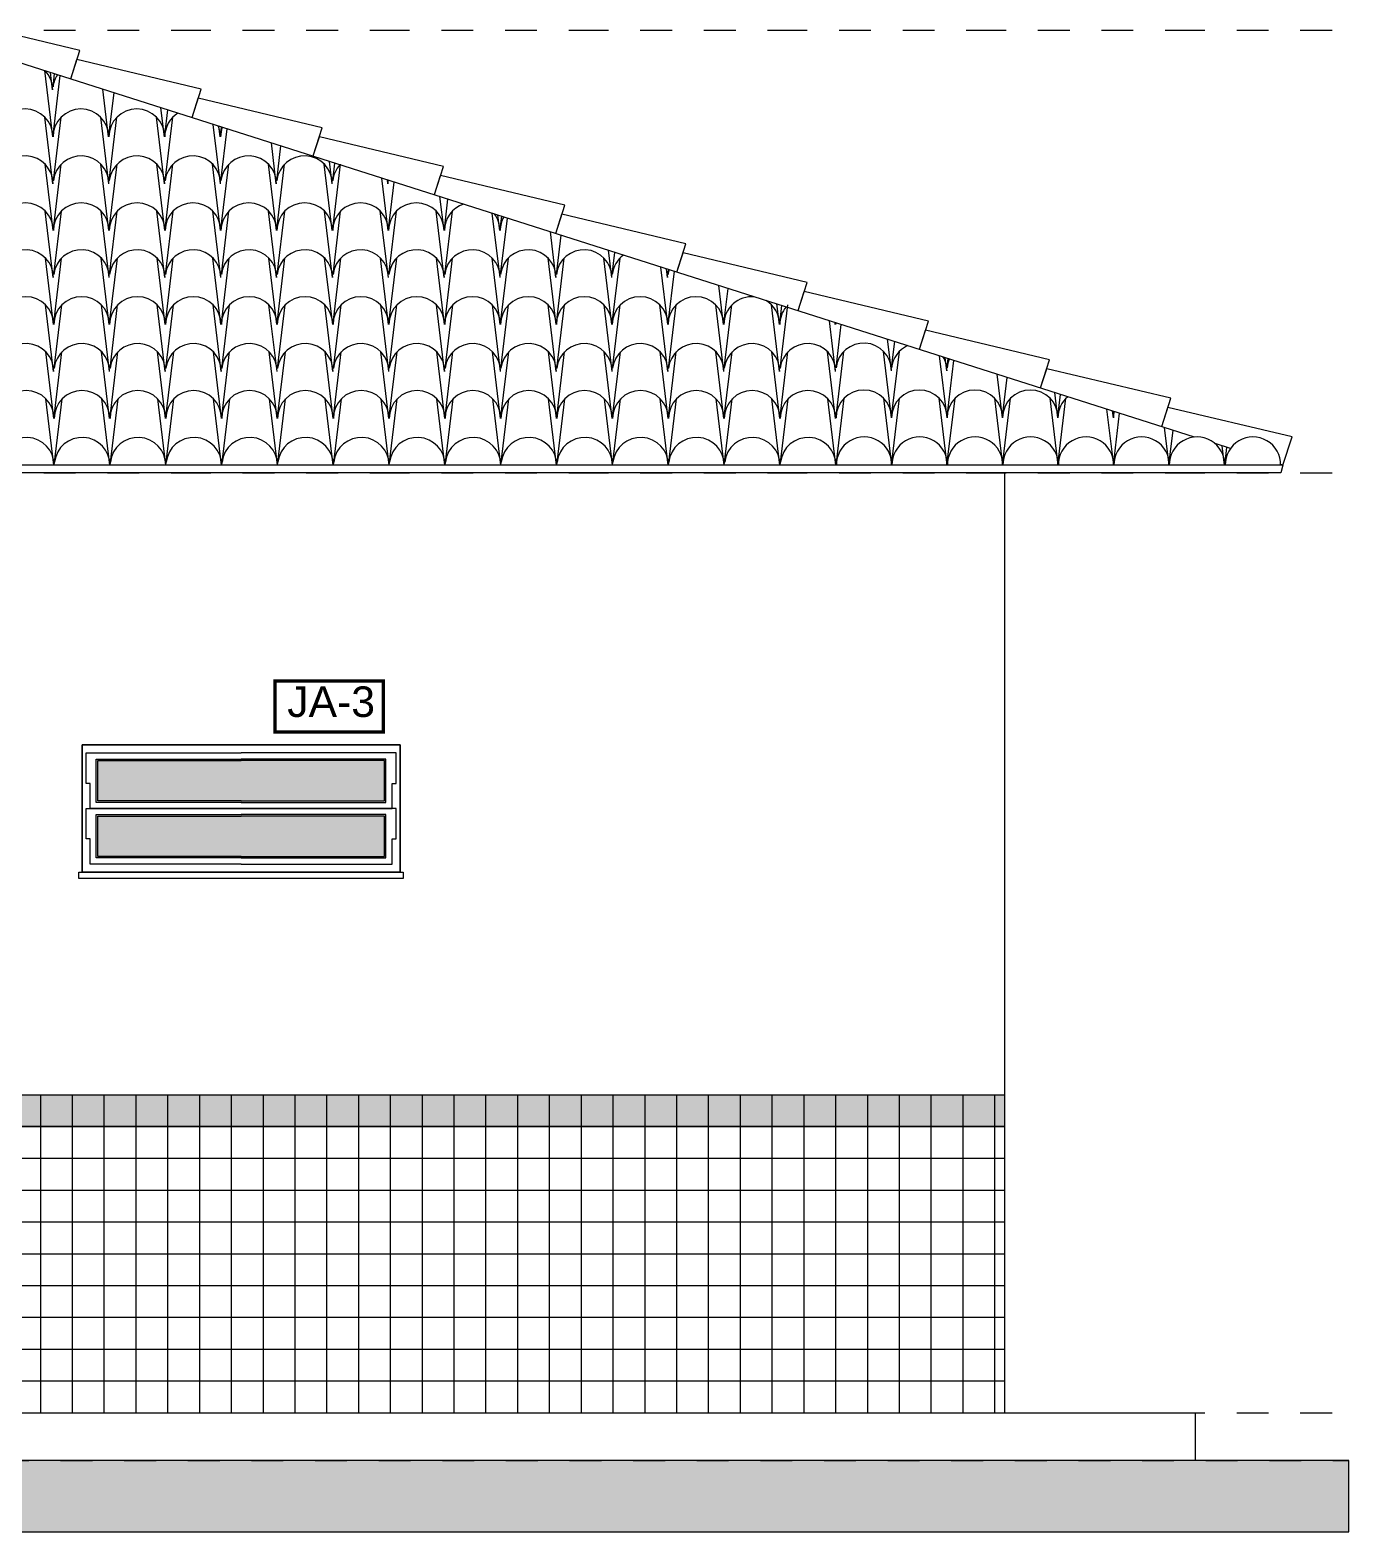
# Model space of a CAD drawing. Extents: x 12 to 194, y 116 to 198.
# Drawn here: x 46.286 to 50.432, y 155.089 to 159.811 of the extents above; entities that cross this region are included whole.
import ezdxf

# ---------------------------------------------------------------- set-up
doc = ezdxf.new("R2010")
doc.units = 0
doc.header["$LTSCALE"] = 0.005
doc.linetypes.add('C5', pattern=[60, 50, -5, 0, -5])
doc.linetypes.add('TRAÇO-2PTOS_P', pattern=[0.625, 0.25, -0.125, 0, -0.125, 0, -0.125])
for name, color, linetype in [('0_HATCH', 1, 'CONTINUOUS'), ('252', 252, 'CONTINUOUS'), ('A-01', 1, 'CONTINUOUS'), ('A-CHAO', 8, 'CONTINUOUS'), ('A-ESQUADRIAS', 2, 'CONTINUOUS'), ('A-HACH', 7, 'CONTINUOUS'), ('ARQ-ALV-ENCOBERTA', 8, 'CONTINUOUS'), ('ARQ-ESQ-VISTA1', 2, 'CONTINUOUS'), ('ARQ-EXO-1_100', 251, 'C5'), ('ARQ-HTC', 9, 'CONTINUOUS'), ('ARQ-SMB-1_100', 1, 'CONTINUOUS'), ('ARQ-TXT-1_075', 2, 'CONTINUOUS'), ('BL-AR-TELHA 2', 2, 'CONTINUOUS'), ('TELHA', 3, 'CONTINUOUS')]:
    doc.layers.add(name, color=color, linetype=linetype)
doc.styles.add('ESC-50-A20', font='arial.ttf', dxfattribs={"height": 0.1})

msp = doc.modelspace()

# ---------------------------------------------------------------- hatches: boundary and pattern name
at = {"layer": '0_HATCH'}
msp.add_hatch(color=160, dxfattribs=at).paths.add_polyline_path([(49.3494, 156.3635), (37.0494, 156.3635), (37.0494, 156.4635), (49.3494, 156.4635)])
at = {"layer": '252', "linetype": 'Continuous'}
h = msp.add_hatch(color=256, dxfattribs=at)
h.set_gradient(color1=(91, 91, 91), one_color=1, tint=1, name='INVHEMISPHERICAL')
h.paths.add_polyline_path([(47.4, 157.3875), (47.4, 157.5141), (46.9494, 157.5141), (46.4988, 157.5141), (46.4988, 157.3875), (46.9494, 157.3875)])
h.paths.add_polyline_path([(46.4988, 157.3395), (46.4988, 157.2129), (46.9494, 157.2129), (47.4, 157.2129), (47.4, 157.3395), (46.9494, 157.3395)])
at = {"layer": 'A-HACH'}
msp.add_hatch(color=254, dxfattribs=at).paths.add_polyline_path([(30.9822, 155.3135), (30.9822, 155.0885), (50.4324, 155.0885), (50.4324, 155.3135)])

# ---------------------------------------------------------------- linework, layer by layer
at = {"layer": '252'}
for p, q in [((46.3194, 155.4635, 9.9679), (46.3194, 156.4635, 9.9679)), ((46.4194, 155.4635, 9.9679), (46.4194, 156.4635, 9.9679)), ((46.5194, 155.4635, 9.9679), (46.5194, 156.4635, 9.9679)), ((46.6194, 155.4635, 9.9679), (46.6194, 156.4635, 9.9679)), ((46.6194, 155.4635, 9.9679), (46.6194, 156.4635, 9.9679)), ((46.7194, 155.4635, 9.9679), (46.7194, 156.4635, 9.9679)), ((46.8194, 155.4635, 9.9679), (46.8194, 156.4635, 9.9679)), ((46.9194, 155.4635, 9.9679), (46.9194, 156.4635, 9.9679)), ((47.0194, 155.4635, 9.9679), (47.0194, 156.4635, 9.9679)), ((47.1194, 155.4635, 9.9679), (47.1194, 156.4635, 9.9679)), ((47.2194, 155.4635, 9.9679), (47.2194, 156.4635, 9.9679)), ((47.3194, 155.4635, 9.9679), (47.3194, 156.4635, 9.9679)), ((47.4194, 155.4635, 9.9679), (47.4194, 156.4635, 9.9679)), ((47.5194, 155.4635, 9.9679), (47.5194, 156.4635, 9.9679)), ((47.6194, 155.4635, 9.9679), (47.6194, 156.4635, 9.9679)), ((47.7194, 155.4635, 9.9679), (47.7194, 156.4635, 9.9679)), ((47.7194, 155.4635, 9.9679), (47.7194, 156.4635, 9.9679)), ((47.8194, 155.4635, 9.9679), (47.8194, 156.4635, 9.9679)), ((47.9194, 155.4635, 9.9679), (47.9194, 156.4635, 9.9679)), ((48.0194, 155.4635, 9.9679), (48.0194, 156.4635, 9.9679)), ((48.1194, 155.4635, 9.9679), (48.1194, 156.4635, 9.9679)), ((48.2194, 155.4635, 9.9679), (48.2194, 156.4635, 9.9679)), ((48.3194, 155.4635, 9.9679), (48.3194, 156.4635, 9.9679)), ((48.4194, 155.4635, 9.9679), (48.4194, 156.4635, 9.9679)), ((48.5194, 155.4635, 9.9679), (48.5194, 156.4635, 9.9679)), ((48.6194, 155.4635, 9.9679), (48.6194, 156.4635, 9.9679)), ((48.7194, 155.4635, 9.9679), (48.7194, 156.4635, 9.9679)), ((48.8194, 155.4635, 9.9679), (48.8194, 156.4635, 9.9679)), ((48.9194, 155.4635, 9.9679), (48.9194, 156.4635, 9.9679)), ((49.0194, 155.4635, 9.9679), (49.0194, 156.4635, 9.9679)), ((49.0194, 155.4635, 9.9679), (49.0194, 156.4635, 9.9679)), ((49.1194, 155.4635, 9.9679), (49.1194, 156.4635, 9.9679)), ((49.2194, 155.4635, 9.9679), (49.2194, 156.4635, 9.9679)), ((49.3194, 155.4635, 9.9679), (49.3194, 156.4635, 9.9679)), ((37.0494, 156.3635, -6.6453), (49.3494, 156.3635, -6.6453)), ((37.0494, 156.2635, 3.3226), (49.3494, 156.2635, -3.3226)), ((37.0494, 156.1635, 3.3226), (49.3494, 156.1635, -3.3226)), ((37.0494, 156.0635, 3.3226), (49.3494, 156.0635, -3.3226)), ((37.0494, 155.9635, 3.3226), (49.3494, 155.9635, -3.3226)), ((37.0494, 155.8635, 3.3226), (49.3494, 155.8635, -3.3226)), ((37.0494, 155.7635, 3.3226), (49.3494, 155.7635, -3.3226)), ((37.0494, 155.6635, 3.3226), (49.3494, 155.6635, -3.3226)), ((37.0494, 155.5635, 3.3226), (49.3494, 155.5635, -3.3226))]:
    msp.add_line(p, q, dxfattribs=at)
at = {"layer": '252', "linetype": 'Continuous', "elevation": 3.3226}
msp.add_lwpolyline([(49.3494, 156.3635), (37.0494, 156.3635), (37.0494, 156.4635), (49.3494, 156.4635)], close=True, dxfattribs=at)
at = {"layer": 'A-01', "color": 3}
for p, q in [((49.9468, 158.5315), (46.2244, 159.7179)), ((50.0597, 158.4955), (50.0115, 158.5108)), ((49.3494, 158.4208), (49.3494, 155.4635)), ((50.2251, 158.4428), (50.217, 158.4453)), ((50.2251, 158.4428), (50.2177, 158.4451)), ((50.225, 158.4427), (50.2177, 158.4185))]:
    msp.add_line(p, q, dxfattribs=at)
at = {"layer": 'A-01', "color": 5}
for p, q in [((33.0744, 155.4635), (49.9494, 155.4635)), ((49.9494, 155.4635), (49.9494, 155.3135))]:
    msp.add_line(p, q, dxfattribs=at)
at = {"layer": 'A-CHAO', "color": 6}
msp.add_line((50.4324, 155.3135), (30.9822, 155.3135), dxfattribs=at)
at = {"layer": 'A-ESQUADRIAS', "color": 2}
for points in [[(46.4494, 157.1635), (47.4494, 157.1635), (47.4494, 157.5635), (46.4494, 157.5635)], [(46.4494, 157.5635), (47.4494, 157.5635), (47.4494, 157.1635), (46.4494, 157.1635)]]:
    msp.add_lwpolyline(points, close=True, dxfattribs=at)
at = {"layer": 'A-ESQUADRIAS', "color": 1}
for points in [[(46.4621, 157.5381), (46.9494, 157.5381)], [(46.9494, 157.3635), (46.4748, 157.3635), (46.4748, 157.4423), (46.4621, 157.4423), (46.4621, 157.5381)], [(46.9494, 157.3825), (46.4938, 157.3825), (46.4938, 157.5191), (46.9494, 157.5191)], [(46.9494, 157.3875), (46.4988, 157.3875), (46.4988, 157.5141), (46.9494, 157.5141)], [(47.4367, 157.5381), (46.9494, 157.5381)], [(46.9494, 157.3635), (47.424, 157.3635), (47.424, 157.4423), (47.4367, 157.4423), (47.4367, 157.5381)], [(46.9494, 157.3825), (47.405, 157.3825), (47.405, 157.5191), (46.9494, 157.5191)], [(46.9494, 157.3875), (47.4, 157.3875), (47.4, 157.5141), (46.9494, 157.5141)], [(46.9494, 157.1889), (46.4748, 157.1889), (46.4748, 157.2677), (46.4621, 157.2677), (46.4621, 157.3635)], [(46.4621, 157.3635), (46.9494, 157.3635)], [(46.9494, 157.2079), (46.4938, 157.2079), (46.4938, 157.3445), (46.9494, 157.3445)], [(46.9494, 157.2129), (46.4988, 157.2129), (46.4988, 157.3395), (46.9494, 157.3395)], [(46.9494, 157.1889), (47.424, 157.1889), (47.424, 157.2677), (47.4367, 157.2677), (47.4367, 157.3635)], [(47.4367, 157.3635), (46.9494, 157.3635)], [(46.9494, 157.2079), (47.405, 157.2079), (47.405, 157.3445), (46.9494, 157.3445)], [(46.9494, 157.2129), (47.4, 157.2129), (47.4, 157.3395), (46.9494, 157.3395)]]:
    msp.add_lwpolyline(points, dxfattribs=at)
at = {"layer": 'ARQ-ALV-ENCOBERTA', "linetype": 'TRAÇO-2PTOS_P', "ltscale": 15}
msp.add_line((30.9822, 155.3135), (50.4324, 155.3135), dxfattribs=at)
at = {"layer": 'ARQ-ESQ-VISTA1'}
msp.add_lwpolyline([(46.4394, 157.1635), (47.4594, 157.1635), (47.4594, 157.1435), (46.4394, 157.1435)], close=True, dxfattribs=at)
at = {"layer": 'ARQ-EXO-1_100', "color": 252, "linetype": 'TRAÇO-2PTOS_P', "ltscale": 100}
for p, q in [((31.7294, 159.8114), (50.4324, 159.8114)), ((31.7294, 158.4185), (50.4324, 158.4185)), ((31.7294, 155.4635), (50.4324, 155.4635))]:
    msp.add_line(p, q, dxfattribs=at)
at = {"layer": 'ARQ-HTC', "color": 253}
msp.add_lwpolyline([(30.9822, 155.3135), (30.9822, 155.0885), (50.4324, 155.0885), (50.4324, 155.3135)], dxfattribs=at)
at = {"layer": 'ARQ-SMB-1_100', "color": 252, "ltscale": 10, "const_width": 0.0107}
msp.add_lwpolyline([(47.056, 157.6042), (47.3969, 157.6042), (47.3969, 157.7642), (47.056, 157.7642)], close=True, dxfattribs=at)
at = {"layer": 'BL-AR-TELHA 2'}
for p, q in [((46.3572, 159.4756), (46.3321, 159.6845)), ((46.3567, 159.6232), (46.3501, 159.6779)), ((46.3584, 159.6326), (46.3633, 159.6737)), ((46.3584, 159.4803), (46.381, 159.668)), ((46.5328, 159.4756), (46.5148, 159.6254)), ((46.5339, 159.4803), (46.55, 159.6141)), ((46.7084, 159.4756), (46.6973, 159.5672)), ((46.7095, 159.4803), (46.7191, 159.5602)), ((46.3578, 159.3281), (46.3326, 159.537)), ((46.3595, 159.3375), (46.3835, 159.537)), ((46.5334, 159.3281), (46.5082, 159.537)), ((46.5351, 159.3375), (46.5591, 159.537)), ((46.7089, 159.3281), (46.6838, 159.537)), ((46.7106, 159.3375), (46.7347, 159.537)), ((46.8845, 159.3281), (46.862, 159.5147)), ((46.8839, 159.4756), (46.8799, 159.509)), ((46.8851, 159.4803), (46.8882, 159.5064)), ((46.8862, 159.3375), (46.9059, 159.5007)), ((47.0601, 159.3281), (47.0446, 159.4565)), ((47.0618, 159.3375), (47.0749, 159.4468)), ((47.2356, 159.3281), (47.2272, 159.3983)), ((46.3584, 159.1805), (46.3332, 159.3895)), ((46.3595, 159.1852), (46.3841, 159.3895)), ((46.5339, 159.1805), (46.5088, 159.3895)), ((46.5351, 159.1852), (46.5597, 159.3895)), ((46.7095, 159.1805), (46.6844, 159.3895)), ((46.7106, 159.1852), (46.7352, 159.3895)), ((46.8851, 159.1805), (46.8599, 159.3895)), ((46.8862, 159.1852), (46.9108, 159.3895)), ((47.0606, 159.1805), (47.0355, 159.3895)), ((47.0618, 159.1852), (47.0864, 159.3895)), ((47.2362, 159.1805), (47.2111, 159.3895)), ((47.2374, 159.3375), (47.244, 159.3929)), ((47.2374, 159.1852), (47.2619, 159.3895)), ((47.4118, 159.1805), (47.3919, 159.3458)), ((47.4112, 159.3281), (47.4098, 159.3401)), ((47.4129, 159.3375), (47.4131, 159.339)), ((47.4129, 159.1852), (47.4308, 159.3334)), ((47.5874, 159.1805), (47.5745, 159.2876)), ((47.5885, 159.1852), (47.5998, 159.2795)), ((46.3589, 159.033), (46.3338, 159.2419)), ((46.3606, 159.0424), (46.3847, 159.2419)), ((46.5345, 159.033), (46.5094, 159.2419)), ((46.5362, 159.0424), (46.5602, 159.2419)), ((46.7101, 159.033), (46.6849, 159.2419)), ((46.7118, 159.0424), (46.7358, 159.2419)), ((46.8856, 159.033), (46.8605, 159.2419)), ((46.8874, 159.0424), (46.9114, 159.2419)), ((47.0612, 159.033), (47.0361, 159.2419)), ((47.0629, 159.0424), (47.0869, 159.2419)), ((47.2368, 159.033), (47.2116, 159.2419)), ((47.2385, 159.0424), (47.2625, 159.2419)), ((47.4124, 159.033), (47.3872, 159.2419)), ((47.4141, 159.0424), (47.4381, 159.2419)), ((47.5879, 159.033), (47.5628, 159.2419)), ((47.5896, 159.0424), (47.6136, 159.2419)), ((47.7635, 159.033), (47.7392, 159.2351)), ((47.7629, 159.1805), (47.757, 159.2294)), ((47.7641, 159.1852), (47.7689, 159.2256)), ((47.7652, 159.0424), (47.7866, 159.22)), ((47.9391, 159.033), (47.9217, 159.1769)), ((47.9408, 159.0424), (47.9557, 159.1661)), ((48.1146, 159.033), (48.1043, 159.1187)), ((46.3595, 158.8854), (46.3344, 159.0944)), ((46.3606, 158.8901), (46.3852, 159.0944)), ((46.5351, 158.8854), (46.5099, 159.0944)), ((46.5362, 158.8901), (46.5608, 159.0944)), ((46.7106, 158.8854), (46.6855, 159.0944)), ((46.7118, 158.8901), (46.7364, 159.0944)), ((46.8862, 158.8854), (46.8611, 159.0944)), ((46.8874, 158.8901), (46.9119, 159.0944)), ((47.0618, 158.8854), (47.0366, 159.0944)), ((47.0629, 158.8901), (47.0875, 159.0944)), ((47.2374, 158.8854), (47.2122, 159.0944)), ((47.2385, 158.8901), (47.2631, 159.0944)), ((47.4129, 158.8854), (47.3878, 159.0944)), ((47.4141, 158.8901), (47.4386, 159.0944)), ((47.5885, 158.8854), (47.5633, 159.0944)), ((47.5896, 158.8901), (47.6142, 159.0944)), ((47.7641, 158.8854), (47.7389, 159.0944)), ((47.7652, 158.8901), (47.7898, 159.0944)), ((47.9396, 158.8854), (47.9145, 159.0944)), ((47.9408, 158.8901), (47.9654, 159.0944)), ((48.1152, 158.8854), (48.0901, 159.0944)), ((48.1163, 159.0424), (48.1247, 159.1122)), ((48.1163, 158.8901), (48.1409, 159.0944)), ((48.2908, 158.8854), (48.269, 159.0662)), ((48.2902, 159.033), (48.2869, 159.0605)), ((48.2919, 159.0424), (48.2938, 159.0583)), ((48.2919, 158.8901), (48.3115, 159.0527)), ((48.4663, 158.8854), (48.4516, 159.0081)), ((48.4675, 158.8901), (48.4806, 158.9988)), ((46.3601, 158.7379), (46.3349, 158.9468)), ((46.3618, 158.7473), (46.3858, 158.9468)), ((46.5356, 158.7379), (46.5105, 158.9468)), ((46.5374, 158.7473), (46.5614, 158.9468)), ((46.7112, 158.7379), (46.6861, 158.9468)), ((46.7129, 158.7473), (46.7369, 158.9468)), ((46.8868, 158.7379), (46.8616, 158.9468)), ((46.8885, 158.7473), (46.9125, 158.9468)), ((47.0624, 158.7379), (47.0372, 158.9468)), ((47.0641, 158.7473), (47.0881, 158.9468)), ((47.2379, 158.7379), (47.2128, 158.9468)), ((47.2396, 158.7473), (47.2636, 158.9468)), ((47.4135, 158.7379), (47.3883, 158.9468)), ((47.4152, 158.7473), (47.4392, 158.9468)), ((47.5891, 158.7379), (47.5639, 158.9468)), ((47.5908, 158.7473), (47.6148, 158.9468)), ((47.7646, 158.7379), (47.7395, 158.9468)), ((47.7663, 158.7473), (47.7904, 158.9468)), ((47.9402, 158.7379), (47.9151, 158.9468)), ((47.9419, 158.7473), (47.9659, 158.9468)), ((48.1158, 158.7379), (48.0906, 158.9468)), ((48.1175, 158.7473), (48.1415, 158.9468)), ((48.2913, 158.7379), (48.2662, 158.9468)), ((48.2931, 158.7473), (48.3171, 158.9468)), ((48.4669, 158.7379), (48.4418, 158.9468)), ((48.4686, 158.7473), (48.4926, 158.9468)), ((48.6425, 158.7379), (48.6173, 158.9468)), ((48.6419, 158.8854), (48.6342, 158.9499)), ((48.6431, 158.8901), (48.6496, 158.9449)), ((48.6442, 158.7473), (48.6682, 158.9468)), ((48.8181, 158.7379), (48.7989, 158.8974)), ((48.8175, 158.8854), (48.8167, 158.8917)), ((48.8199, 158.7489), (48.8364, 158.8854)), ((48.9938, 158.7394), (48.9818, 158.839)), ((48.9944, 158.7489), (49.0043, 158.8319)), ((46.3606, 158.5903), (46.3355, 158.7993)), ((46.3618, 158.5951), (46.3864, 158.7993)), ((46.5362, 158.5903), (46.5111, 158.7993)), ((46.5374, 158.5951), (46.5619, 158.7993)), ((46.7118, 158.5903), (46.6866, 158.7993)), ((46.7129, 158.5951), (46.7375, 158.7993)), ((46.8874, 158.5903), (46.8622, 158.7993)), ((46.8885, 158.5951), (46.9131, 158.7993)), ((47.0629, 158.5903), (47.0378, 158.7993)), ((47.0641, 158.5951), (47.0886, 158.7993)), ((47.2385, 158.5903), (47.2133, 158.7993)), ((47.2396, 158.5951), (47.2642, 158.7993)), ((47.4141, 158.5903), (47.3889, 158.7993)), ((47.4152, 158.5951), (47.4398, 158.7993)), ((47.5896, 158.5903), (47.5645, 158.7993)), ((47.5908, 158.5951), (47.6154, 158.7993)), ((47.7652, 158.5903), (47.7401, 158.7993)), ((47.7663, 158.5951), (47.7909, 158.7993)), ((47.9408, 158.5903), (47.9156, 158.7993)), ((47.9419, 158.5951), (47.9665, 158.7993)), ((48.1163, 158.5903), (48.0912, 158.7993)), ((48.1175, 158.5951), (48.1421, 158.7993)), ((48.2919, 158.5903), (48.2668, 158.7993)), ((48.2931, 158.5951), (48.3176, 158.7993)), ((48.4675, 158.5903), (48.4423, 158.7993)), ((48.4686, 158.5951), (48.4932, 158.7993)), ((48.6431, 158.5903), (48.6179, 158.7993)), ((48.6442, 158.5951), (48.6688, 158.7993)), ((48.8186, 158.5903), (48.7935, 158.7993)), ((48.8199, 158.5966), (48.8445, 158.8008)), ((48.9944, 158.5919), (48.9692, 158.8008)), ((48.9944, 158.5966), (49.0189, 158.8008)), ((49.1688, 158.5919), (49.1453, 158.7869)), ((49.1682, 158.7394), (49.1632, 158.7812)), ((49.1688, 158.7489), (49.1723, 158.7783)), ((49.1688, 158.5966), (49.19, 158.7727)), ((49.3432, 158.5919), (49.3267, 158.7291)), ((49.3432, 158.5966), (49.3579, 158.7192)), ((46.3612, 158.4428), (46.3361, 158.6517)), ((46.3618, 158.4428), (46.3869, 158.6517)), ((46.5368, 158.4428), (46.5116, 158.6517)), ((46.5374, 158.4428), (46.5625, 158.6517)), ((46.7124, 158.4428), (46.6872, 158.6517)), ((46.7129, 158.4428), (46.7381, 158.6517)), ((46.8879, 158.4428), (46.8628, 158.6517)), ((46.8885, 158.4428), (46.9136, 158.6517)), ((47.0635, 158.4428), (47.0383, 158.6517)), ((47.0641, 158.4428), (47.0892, 158.6517)), ((47.2391, 158.4428), (47.2139, 158.6517)), ((47.2396, 158.4428), (47.2648, 158.6517)), ((47.4146, 158.4428), (47.3895, 158.6517)), ((47.4152, 158.4428), (47.4404, 158.6517)), ((47.5902, 158.4428), (47.5651, 158.6517)), ((47.5908, 158.4428), (47.6159, 158.6517)), ((47.7658, 158.4428), (47.7406, 158.6517)), ((47.7663, 158.4428), (47.7915, 158.6517)), ((47.9413, 158.4428), (47.9162, 158.6517)), ((47.9419, 158.4428), (47.9671, 158.6517)), ((48.1169, 158.4428), (48.0918, 158.6517)), ((48.1175, 158.4428), (48.1426, 158.6517)), ((48.2925, 158.4428), (48.2673, 158.6517)), ((48.2931, 158.4428), (48.3182, 158.6517)), ((48.4681, 158.4428), (48.4429, 158.6517)), ((48.4686, 158.4428), (48.4938, 158.6517)), ((48.6436, 158.4428), (48.6185, 158.6517)), ((48.6442, 158.4428), (48.6693, 158.6517)), ((48.8192, 158.4428), (48.794, 158.6517)), ((48.8198, 158.4428), (48.8451, 158.6533)), ((48.9951, 158.4428), (48.9698, 158.6533)), ((48.9942, 158.4428), (49.0195, 158.6533)), ((49.1695, 158.4428), (49.1442, 158.6533)), ((49.1686, 158.4428), (49.1939, 158.6533)), ((49.344, 158.4428), (49.3186, 158.6533)), ((49.343, 158.4428), (49.3683, 158.6533)), ((49.5184, 158.4428), (49.493, 158.6533)), ((49.5176, 158.5919), (49.5081, 158.6713)), ((49.5174, 158.4428), (49.5427, 158.6533)), ((49.5176, 158.5966), (49.5259, 158.6656)), ((49.6928, 158.4428), (49.6715, 158.6192)), ((49.692, 158.5919), (49.6894, 158.6135)), ((49.6918, 158.4428), (49.7115, 158.6065)), ((49.692, 158.5966), (49.6939, 158.6121)), ((49.8672, 158.4428), (49.8529, 158.5614)), ((49.8662, 158.4428), (49.8795, 158.5529)), ((50.0416, 158.4428), (50.0343, 158.5036)), ((50.042, 158.4428), (50.0487, 158.499))]:
    msp.add_line(p, q, dxfattribs=at)
for centre, radius, start, end in [((46.2697, 159.6232), 0.0875, 0, 43.3302), ((46.4453, 159.6232), 0.0875, 146.9331, 173.4581), ((46.2703, 159.4756), 0.0875, 0, 180), ((46.4459, 159.4756), 0.0875, 0, 180), ((46.6214, 159.4756), 0.0875, 0, 180), ((46.797, 159.4756), 0.0875, 121.6804, 180), ((46.797, 159.4756), 0.0875, 0, 22.9616), ((46.9726, 159.4756), 0.0875, 159.9157, 180), ((46.2709, 159.3281), 0.0875, 0, 173.4581), ((46.4464, 159.3281), 0.0875, 0, 173.4581), ((46.622, 159.3281), 0.0875, 0, 173.4581), ((46.7976, 159.3281), 0.0875, 0, 173.4581), ((46.9731, 159.3281), 0.0875, 0, 173.4581), ((47.1487, 159.3281), 0.0875, 0, 173.4581), ((47.3243, 159.3281), 0.0875, 136.9849, 173.4581), ((47.3243, 159.3281), 0.0875, 0, 7.6571), ((47.4999, 159.3281), 0.0875, 172.7733, 173.4581), ((46.2714, 159.1805), 0.0875, 0, 180), ((46.447, 159.1805), 0.0875, 0, 180), ((46.6226, 159.1805), 0.0875, 0, 180), ((46.7981, 159.1805), 0.0875, 0, 180), ((46.9737, 159.1805), 0.0875, 0, 180), ((47.1493, 159.1805), 0.0875, 0, 180), ((47.3249, 159.1805), 0.0875, 0, 180), ((47.5004, 159.1805), 0.0875, 0, 180), ((47.676, 159.1805), 0.0875, 107.8436, 180), ((47.676, 159.1805), 0.0875, 0, 36.7985), ((47.8516, 159.1805), 0.0875, 150.5183, 180), ((46.272, 159.033), 0.0875, 0, 173.4581), ((46.4476, 159.033), 0.0875, 0, 173.4581), ((46.6231, 159.033), 0.0875, 0, 173.4581), ((46.7987, 159.033), 0.0875, 0, 173.4581), ((46.9743, 159.033), 0.0875, 0, 173.4581), ((47.1499, 159.033), 0.0875, 0, 173.4581), ((47.3254, 159.033), 0.0875, 0, 173.4581), ((47.501, 159.033), 0.0875, 0, 173.4581), ((47.6766, 159.033), 0.0875, 0, 173.4581), ((47.8521, 159.033), 0.0875, 0, 173.4581), ((48.0277, 159.033), 0.0875, 0, 173.4581), ((48.2033, 159.033), 0.0875, 126.1284, 173.4581), ((48.2033, 159.033), 0.0875, 0, 18.5137), ((48.3788, 159.033), 0.0875, 163.4007, 173.4581), ((46.2726, 158.8854), 0.0875, 0, 180), ((46.4481, 158.8854), 0.0875, 0, 180), ((46.6237, 158.8854), 0.0875, 0, 180), ((46.7993, 158.8854), 0.0875, 0, 180), ((46.9749, 158.8854), 0.0875, 0, 180), ((47.1504, 158.8854), 0.0875, 0, 180), ((47.326, 158.8854), 0.0875, 0, 180), ((47.5016, 158.8854), 0.0875, 0, 180), ((47.6771, 158.8854), 0.0875, 0, 180), ((47.8527, 158.8854), 0.0875, 0, 180), ((48.0283, 158.8854), 0.0875, 0, 180), ((48.2038, 158.8854), 0.0875, 0, 180), ((48.3794, 158.8854), 0.0875, 0, 180), ((48.555, 158.8854), 0.0875, 84.777, 180), ((48.555, 158.8854), 0.0875, 0, 59.865), ((48.7306, 158.8854), 0.0875, 140.7831, 180), ((48.7306, 158.8854), 0.0875, 0, 3.859), ((48.9063, 158.887), 0.0875, 177.3841, 180), ((46.2731, 158.7379), 0.0875, 0, 173.4581), ((46.4487, 158.7379), 0.0875, 0, 173.4581), ((46.6243, 158.7379), 0.0875, 0, 173.4581), ((46.7999, 158.7379), 0.0875, 0, 173.4581), ((46.9754, 158.7379), 0.0875, 0, 173.4581), ((47.151, 158.7379), 0.0875, 0, 173.4581), ((47.3266, 158.7379), 0.0875, 0, 173.4581), ((47.5021, 158.7379), 0.0875, 0, 173.4581), ((47.6777, 158.7379), 0.0875, 0, 173.4581), ((47.8533, 158.7379), 0.0875, 0, 173.4581), ((48.0288, 158.7379), 0.0875, 0, 173.4581), ((48.2044, 158.7379), 0.0875, 0, 173.4581), ((48.38, 158.7379), 0.0875, 0, 173.4581), ((48.5556, 158.7379), 0.0875, 0, 173.4581), ((48.7311, 158.7379), 0.0875, 0, 173.4581), ((48.9069, 158.7394), 0.0875, 0, 173.4581), ((49.0813, 158.7394), 0.0875, 114.6372, 173.4581), ((49.0813, 158.7394), 0.0875, 0, 30.0049), ((49.2557, 158.7394), 0.0875, 154.6135, 173.4581), ((46.2737, 158.5903), 0.0875, 0, 180), ((46.4493, 158.5903), 0.0875, 0, 180), ((46.6249, 158.5903), 0.0875, 0, 180), ((46.8004, 158.5903), 0.0875, 0, 180), ((46.976, 158.5903), 0.0875, 0, 180), ((47.1516, 158.5903), 0.0875, 0, 180), ((47.3271, 158.5903), 0.0875, 0, 180), ((47.5027, 158.5903), 0.0875, 0, 180), ((47.6783, 158.5903), 0.0875, 0, 180), ((47.8538, 158.5903), 0.0875, 0, 180), ((48.0294, 158.5903), 0.0875, 0, 180), ((48.205, 158.5903), 0.0875, 0, 180), ((48.3806, 158.5903), 0.0875, 0, 180), ((48.5561, 158.5903), 0.0875, 0, 180), ((48.7317, 158.5903), 0.0875, 0, 180), ((48.9074, 158.5919), 0.0875, 0, 180), ((49.0819, 158.5919), 0.0875, 0, 180), ((49.2563, 158.5919), 0.0875, 0, 180), ((49.4307, 158.5919), 0.0875, 0, 180), ((49.6051, 158.5919), 0.0875, 130.4429, 180), ((49.6051, 158.5919), 0.0875, 0, 14.1992), ((49.7795, 158.5919), 0.0875, 166.7493, 180), ((46.2743, 158.4428), 0.0875, 0, 173.4581), ((46.4499, 158.4428), 0.0875, 0, 173.4581), ((46.6254, 158.4428), 0.0875, 0, 173.4581), ((46.801, 158.4428), 0.0875, 0, 173.4581), ((46.9766, 158.4428), 0.0875, 0, 173.4581), ((47.1521, 158.4428), 0.0875, 0, 173.4581), ((47.3277, 158.4428), 0.0875, 0, 173.4581), ((47.5033, 158.4428), 0.0875, 0, 173.4581), ((47.6788, 158.4428), 0.0875, 0, 173.4581), ((47.8544, 158.4428), 0.0875, 0, 173.4581), ((48.03, 158.4428), 0.0875, 0, 173.4581), ((48.2056, 158.4428), 0.0875, 0, 173.4581), ((48.3811, 158.4428), 0.0875, 0, 173.4581), ((48.5567, 158.4428), 0.0875, 0, 173.4581), ((48.7323, 158.4428), 0.0875, 0, 173.4581), ((48.9083, 158.4446), 0.0872, 358.8033, 181.1967), ((49.0827, 158.4446), 0.0872, 358.8033, 181.1967), ((49.2571, 158.4446), 0.0872, 358.8033, 181.1967), ((49.4315, 158.4446), 0.0872, 358.8033, 181.1967), ((49.6059, 158.4446), 0.0872, 358.8033, 181.1967), ((49.7804, 158.4446), 0.0872, 358.8033, 181.1967), ((49.9548, 158.4446), 0.0872, 358.8033, 181.1967), ((50.1305, 158.4446), 0.0872, 358.8033, 181.1967)]:
    msp.add_arc(centre, radius, start, end, dxfattribs=at)
at = {"layer": 'TELHA'}
for p, q in [((46.4427, 159.7474), (46.2244, 159.7994)), ((46.4143, 159.6584), (46.4427, 159.7474)), ((46.4143, 159.6584), (46.4335, 159.7188)), ((46.8237, 159.6258), (46.4335, 159.7188)), ((46.7953, 159.5368), (46.8237, 159.6258)), ((46.7953, 159.5368), (46.8146, 159.5973)), ((47.2048, 159.5043), (46.8146, 159.5973)), ((47.1764, 159.4153), (47.2048, 159.5043)), ((47.1764, 159.4153), (47.1957, 159.4757)), ((47.5859, 159.3827), (47.1957, 159.4757)), ((47.5575, 159.2937), (47.5859, 159.3827)), ((47.5575, 159.2937), (47.5768, 159.3541)), ((47.967, 159.2611), (47.5768, 159.3541)), ((47.9386, 159.1721), (47.967, 159.2611)), ((47.9386, 159.1721), (47.9579, 159.2325)), ((48.3481, 159.1396), (47.9579, 159.2325)), ((48.3197, 159.0505), (48.3481, 159.1396)), ((48.3197, 159.0505), (48.3389, 159.111)), ((48.7291, 159.018), (48.3389, 159.111)), ((48.7007, 158.929), (48.7291, 159.018)), ((48.7007, 158.929), (48.72, 158.9894)), ((49.1102, 158.8964), (48.72, 158.9894)), ((49.0818, 158.8074), (49.1102, 158.8964)), ((49.0818, 158.8074), (49.1011, 158.8678)), ((49.4913, 158.7748), (49.1011, 158.8678)), ((49.4629, 158.6858), (49.4913, 158.7748)), ((49.4629, 158.6858), (49.4822, 158.7463)), ((49.8724, 158.6533), (49.4822, 158.7463)), ((49.844, 158.5642), (49.8724, 158.6533)), ((49.844, 158.5642), (49.8632, 158.6247)), ((50.2534, 158.5317), (49.8632, 158.6247)), ((50.225, 158.4427), (50.2534, 158.5317)), ((50.2184, 158.4185), (32.731, 158.4185)), ((50.2251, 158.4428), (32.7377, 158.4428))]:
    msp.add_line(p, q, dxfattribs=at)

# ---------------------------------------------------------------- texts
at = {"layer": 'ARQ-TXT-1_075', "style": 'ESC-50-A20'}
msp.add_attdef('JA-3', (47.0947, 157.6513), '', height=0.096, dxfattribs=at)

doc.saveas('drawing.dxf')
